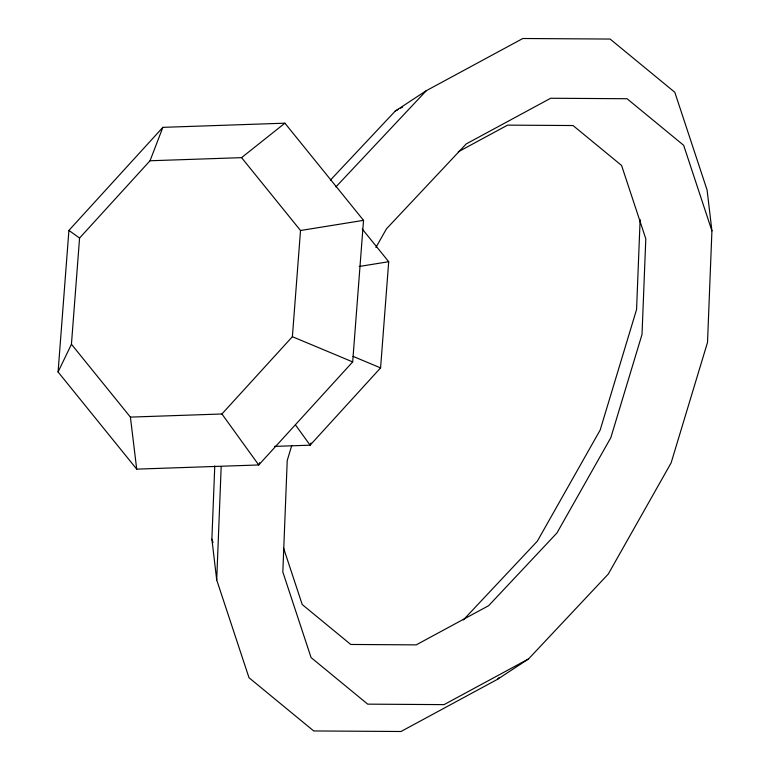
<?xml version="1.0" encoding="UTF-8"?>
<svg xmlns="http://www.w3.org/2000/svg" width="770" height="770" viewBox="0 0 770 770"><rect width="100%" height="100%" fill="white"/><g stroke="black" fill="none" stroke-linecap="round" stroke-linejoin="round"><path stroke-width="1.16" d="M330.33 180.18L395.27 111.044L426.291 90.696L522.83 38.5L610.1 39.049L674.809 92.275L707.101 190.055L711.923 230.865L707.515 342.39L671.113 462.914L608.271 574.074L528.538 658.947L497.516 679.304L400.978 731.5L313.708 730.951L248.999 677.725L216.707 579.945L211.885 539.135L214.772 465.985M216.707 579.945L221.183 466.774M640.13 219.575L636.569 309.511L600.176 430.035L537.325 541.194L463.347 619.946M58.077 371.968L68.915 230.403L162.874 127.348L284.9 123.181L363.527 220.345L352.679 361.91L258.73 464.964L136.704 469.132L58.077 371.968L71.437 344.238L79.57 238.055L150.035 160.766L162.874 127.348M71.437 344.238L130.409 417.109L221.933 413.981L292.388 336.692L300.521 230.509L241.559 157.648L150.035 160.766M274.457 446.398L310.118 445.185L380.582 367.896L388.706 261.713L362.247 229.017M291.743 445.561L287.229 460.489L282.831 572.014L311.08 657.58L367.704 704.146L444.059 704.627L528.538 658.947M259.586 462.731L258.73 464.964L221.933 413.981M310.955 443L310.118 445.185L295.622 425.107M375.904 247.507L386.482 228.805L466.216 143.923L550.685 98.252L627.05 98.733L683.664 145.299L711.923 230.865M335.989 186.831L426.291 90.696M497.516 679.304L499.162 677.552M241.559 157.648L284.9 123.181M395.27 111.044L398.436 109.34M400.554 108.195L402.662 107.049M458.275 151.796L507.603 125.125L573.053 125.539L621.582 165.454L645.799 238.787L642.026 334.392L610.822 437.687L556.951 532.975L488.613 605.721L416.204 644.875L350.754 644.461L302.225 604.546L283.591 548.134M300.521 230.509L363.527 220.345M359.176 266.478L388.706 261.713M353.007 356.356L380.582 367.896M292.388 336.692L352.679 361.91M68.915 230.403L79.57 238.055M211.885 539.135L213.02 542.561M130.409 417.109L136.704 469.132"/></g></svg>
